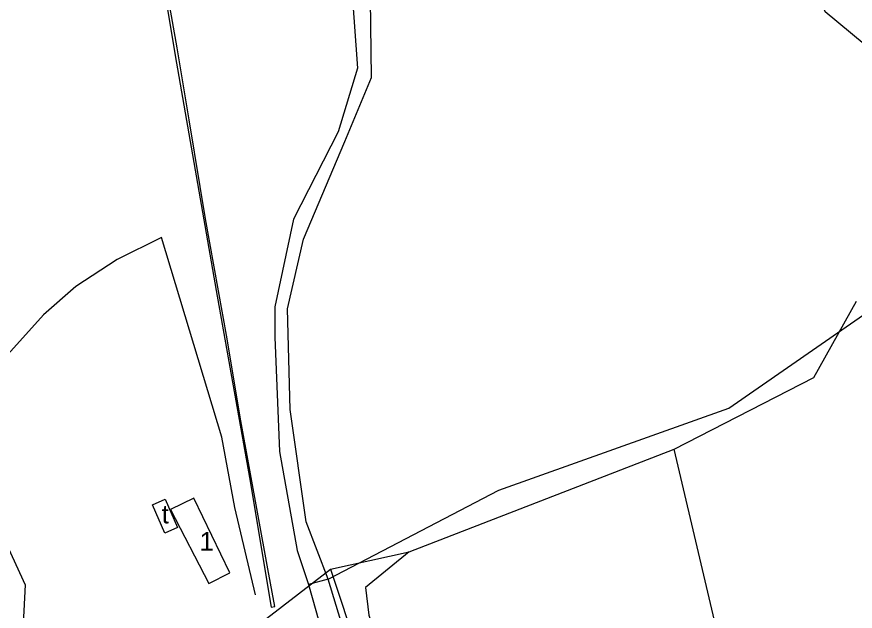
# Model space of a CAD drawing. Header units: metres. Extents: x 0 to 551036, y 0 to 1845929.
# Drawn here: x 547479.1 to 547615.4, y 1842344.6 to 1842441.3 of the extents above; entities that cross this region are included whole.
import ezdxf

# ---------------------------------------------------------------- set-up
doc = ezdxf.new("R2010")
doc.units = ezdxf.units.M
doc.header["$MEASUREMENT"] = 0
for name, color, linetype, lineweight in [('BD HH1 KEM TMB$0$caucong', 7, 'Continuous', 0), ('BD HH1 KEM TMB$0$chamnha', 7, 'Continuous', 0), ('BD HH1 KEM TMB$0$Duong BT', 7, 'Continuous', 0), ('BD HH1 KEM TMB$0$duongdat', 7, 'Continuous', 0), ('BD HH1 KEM TMB$0$nha', 7, 'Continuous', 0), ('BD HH1 KEM TMB$0$ranhgioithucvat', 7, 'Continuous', 0), ('BD HH1 KEM TMB$0$tuong_ke', 7, 'Continuous', 0), ('Level 10', 7, 'Continuous', 0)]:
    doc.layers.add(name, color=color, linetype=linetype, lineweight=lineweight)
doc.styles.add('BD HH1 KEM TMB$0$chamnha', font='', dxfattribs={"height": 4})
doc.styles.get('BD HH1 KEM TMB$0$chamnha').set_extended_font_data('.VnArial')

msp = doc.modelspace()

# ---------------------------------------------------------------- linework, layer by layer
at = {"layer": 'BD HH1 KEM TMB$0$caucong', "flags": 128}
for points in [[(547520.50835, 1842345.28357), (547521.07622, 1842345.41848), (547519.94986, 1842351.52146), (547515.46168, 1842376.21033), (547513.31147, 1842388.94589), (547509.82453, 1842408.42165), (547507.16438, 1842424.53136), (547505.18724, 1842436.21036), (547501.16108, 1842459.19735)], [(547501.9759, 1842452.71798), (547504.86371, 1842434.98439), (547511.56201, 1842396.77491), (547516.94221, 1842366.39982), (547520.50835, 1842345.28357)]]:
    msp.add_lwpolyline(points, dxfattribs=at)
at = {"layer": 'BD HH1 KEM TMB$0$Duong BT', "flags": 128}
msp.add_lwpolyline([(547567.26931, 1842205.20591), (547554.45986, 1842233.43017), (547551.29645, 1842242.98523), (547549.27138, 1842254.35236), (547549.1156, 1842263.42349), (547550.24197, 1842278.97398), (547548.54044, 1842291.55633), (547538.72665, 1842320.65168), (547532.72335, 1842340.03603), (547529.77562, 1842349.84381), (547526.52833, 1842348.96735), (547533.3824, 1842324.73288), (547545.26918, 1842289.99698), (547546.82692, 1842280.71078), (547546.03607, 1842261.60603), (547546.03607, 1842255.35788), (547549.57094, 1842236.92527), (547557.86293, 1842218.57332)], dxfattribs=at)
at = {"layer": 'BD HH1 KEM TMB$0$duongdat', "flags": 128}
for points in [[(547533.658, 1842444.98575), (547534.53273, 1842432.90346), (547531.36931, 1842422.56335), (547524.1318, 1842408.35174), (547521.08821, 1842394.12939), (547521.08821, 1842389.1771), (547521.8551, 1842370.58318), (547524.73093, 1842354.50035), (547526.52833, 1842348.96735)], [(547529.77562, 1842349.84381), (547526.15686, 1842359.18916), (547523.55663, 1842377.4497), (547523.11327, 1842393.82289), (547525.71351, 1842405.10399), (547532.47172, 1842420.98787), (547536.77348, 1842431.41939), (547536.62969, 1842444.18456)]]:
    msp.add_lwpolyline(points, dxfattribs=at)
at = {"layer": 'BD HH1 KEM TMB$0$nha', "flags": 128}
for points in [[(547503.23407, 1842362.83482), (547505.27112, 1842358.22129), (547503.20445, 1842357.30877), (547501.1674, 1842361.9223), (547503.23407, 1842362.83482)], [(547504.14475, 1842361.16255), (547510.37573, 1842349.13941), (547513.77025, 1842350.89862), (547507.91929, 1842363.02302), (547504.14475, 1842361.16255)]]:
    msp.add_lwpolyline(points, close=True, dxfattribs=at)
at = {"layer": 'BD HH1 KEM TMB$0$ranhgioithucvat', "flags": 128}
msp.add_lwpolyline([(547529.77562, 1842349.84381), (547557.49014, 1842364.29495), (547594.86579, 1842377.66763), (547623.47462, 1842397.49605), (547634.3183, 1842422.37515), (547610.54989, 1842442.06752), (547602.01336, 1842465.81559), (547589.34959, 1842483.38363), (547585.1712, 1842506.39479), (547587.01716, 1842519.30628), (547564.8686, 1842519.99792), (547552.87105, 1842515.61736), (547554.71701, 1842504.31961), (547543.41213, 1842506.62525), (547528.45339, 1842504.51006)], dxfattribs=at)
at = {"layer": 'BD HH1 KEM TMB$0$tuong_ke', "flags": 128}
msp.add_lwpolyline([(547517.91281, 1842347.29508), (547514.56965, 1842361.51744), (547512.47269, 1842372.94909), (547502.63728, 1842405.4128), (547495.46932, 1842401.84549), (547488.73508, 1842397.4094), (547483.48668, 1842392.82813), (547474.69142, 1842383.12252), (547467.33408, 1842375.80432), (547474.73935, 1842361.34537), (547480.51499, 1842348.91895), (547479.98153, 1842339.46444)], dxfattribs=at)
at = {"layer": 'Level 10', "color": 5, "linetype": 'Continuous', "lineweight": 0}
for p, q in [((547530.12, 1842351.45), (547542.89, 1842354.28)), ((547494.01, 1842323.75), (547530.12, 1842351.45))]:
    msp.add_line(p, q, dxfattribs=at)
at = {"layer": 'Level 10', "color": 5, "linetype": 'Continuous', "lineweight": 0, "flags": 128}
for points in [[(547585.98, 1842370.99), (547608.7, 1842382.63), (547615.66, 1842395.02)], [(547542.89, 1842354.28), (547583.32, 1842369.97), (547585.98, 1842370.99)], [(547554.64, 1842292.59), (547563.7534, 1842296.9786), (547599.37, 1842314.13), (547585.98, 1842370.99)], [(547542.89, 1842354.28), (547535.81, 1842348.48), (547536.35, 1842344.02), (547552.8219, 1842297.7022), (547554.64, 1842292.59)], [(547530.12, 1842351.45), (547547.8657, 1842298.1027), (547549.42, 1842293.43), (547548.8243, 1842286.8357), (547548.12, 1842279.04), (547546.58, 1842266.83), (547548.09, 1842259.18), (547542.37, 1842263.68), (547520.28, 1842271.85), (547497.49, 1842279.27), (547482.11, 1842286.27), (547474.7167, 1842291.4788), (547464.24, 1842298.86)]]:
    msp.add_lwpolyline(points, dxfattribs=at)

# ---------------------------------------------------------------- texts
at = {"layer": 'BD HH1 KEM TMB$0$chamnha', "style": 'BD HH1 KEM TMB$0$chamnha'}
for s, p in [('t', (547502.69485, 1842358.91493)), ('1', (547508.82997, 1842354.49498))]:
    msp.add_text(s, height=3, dxfattribs=at).set_placement(p)

doc.saveas('drawing.dxf')
